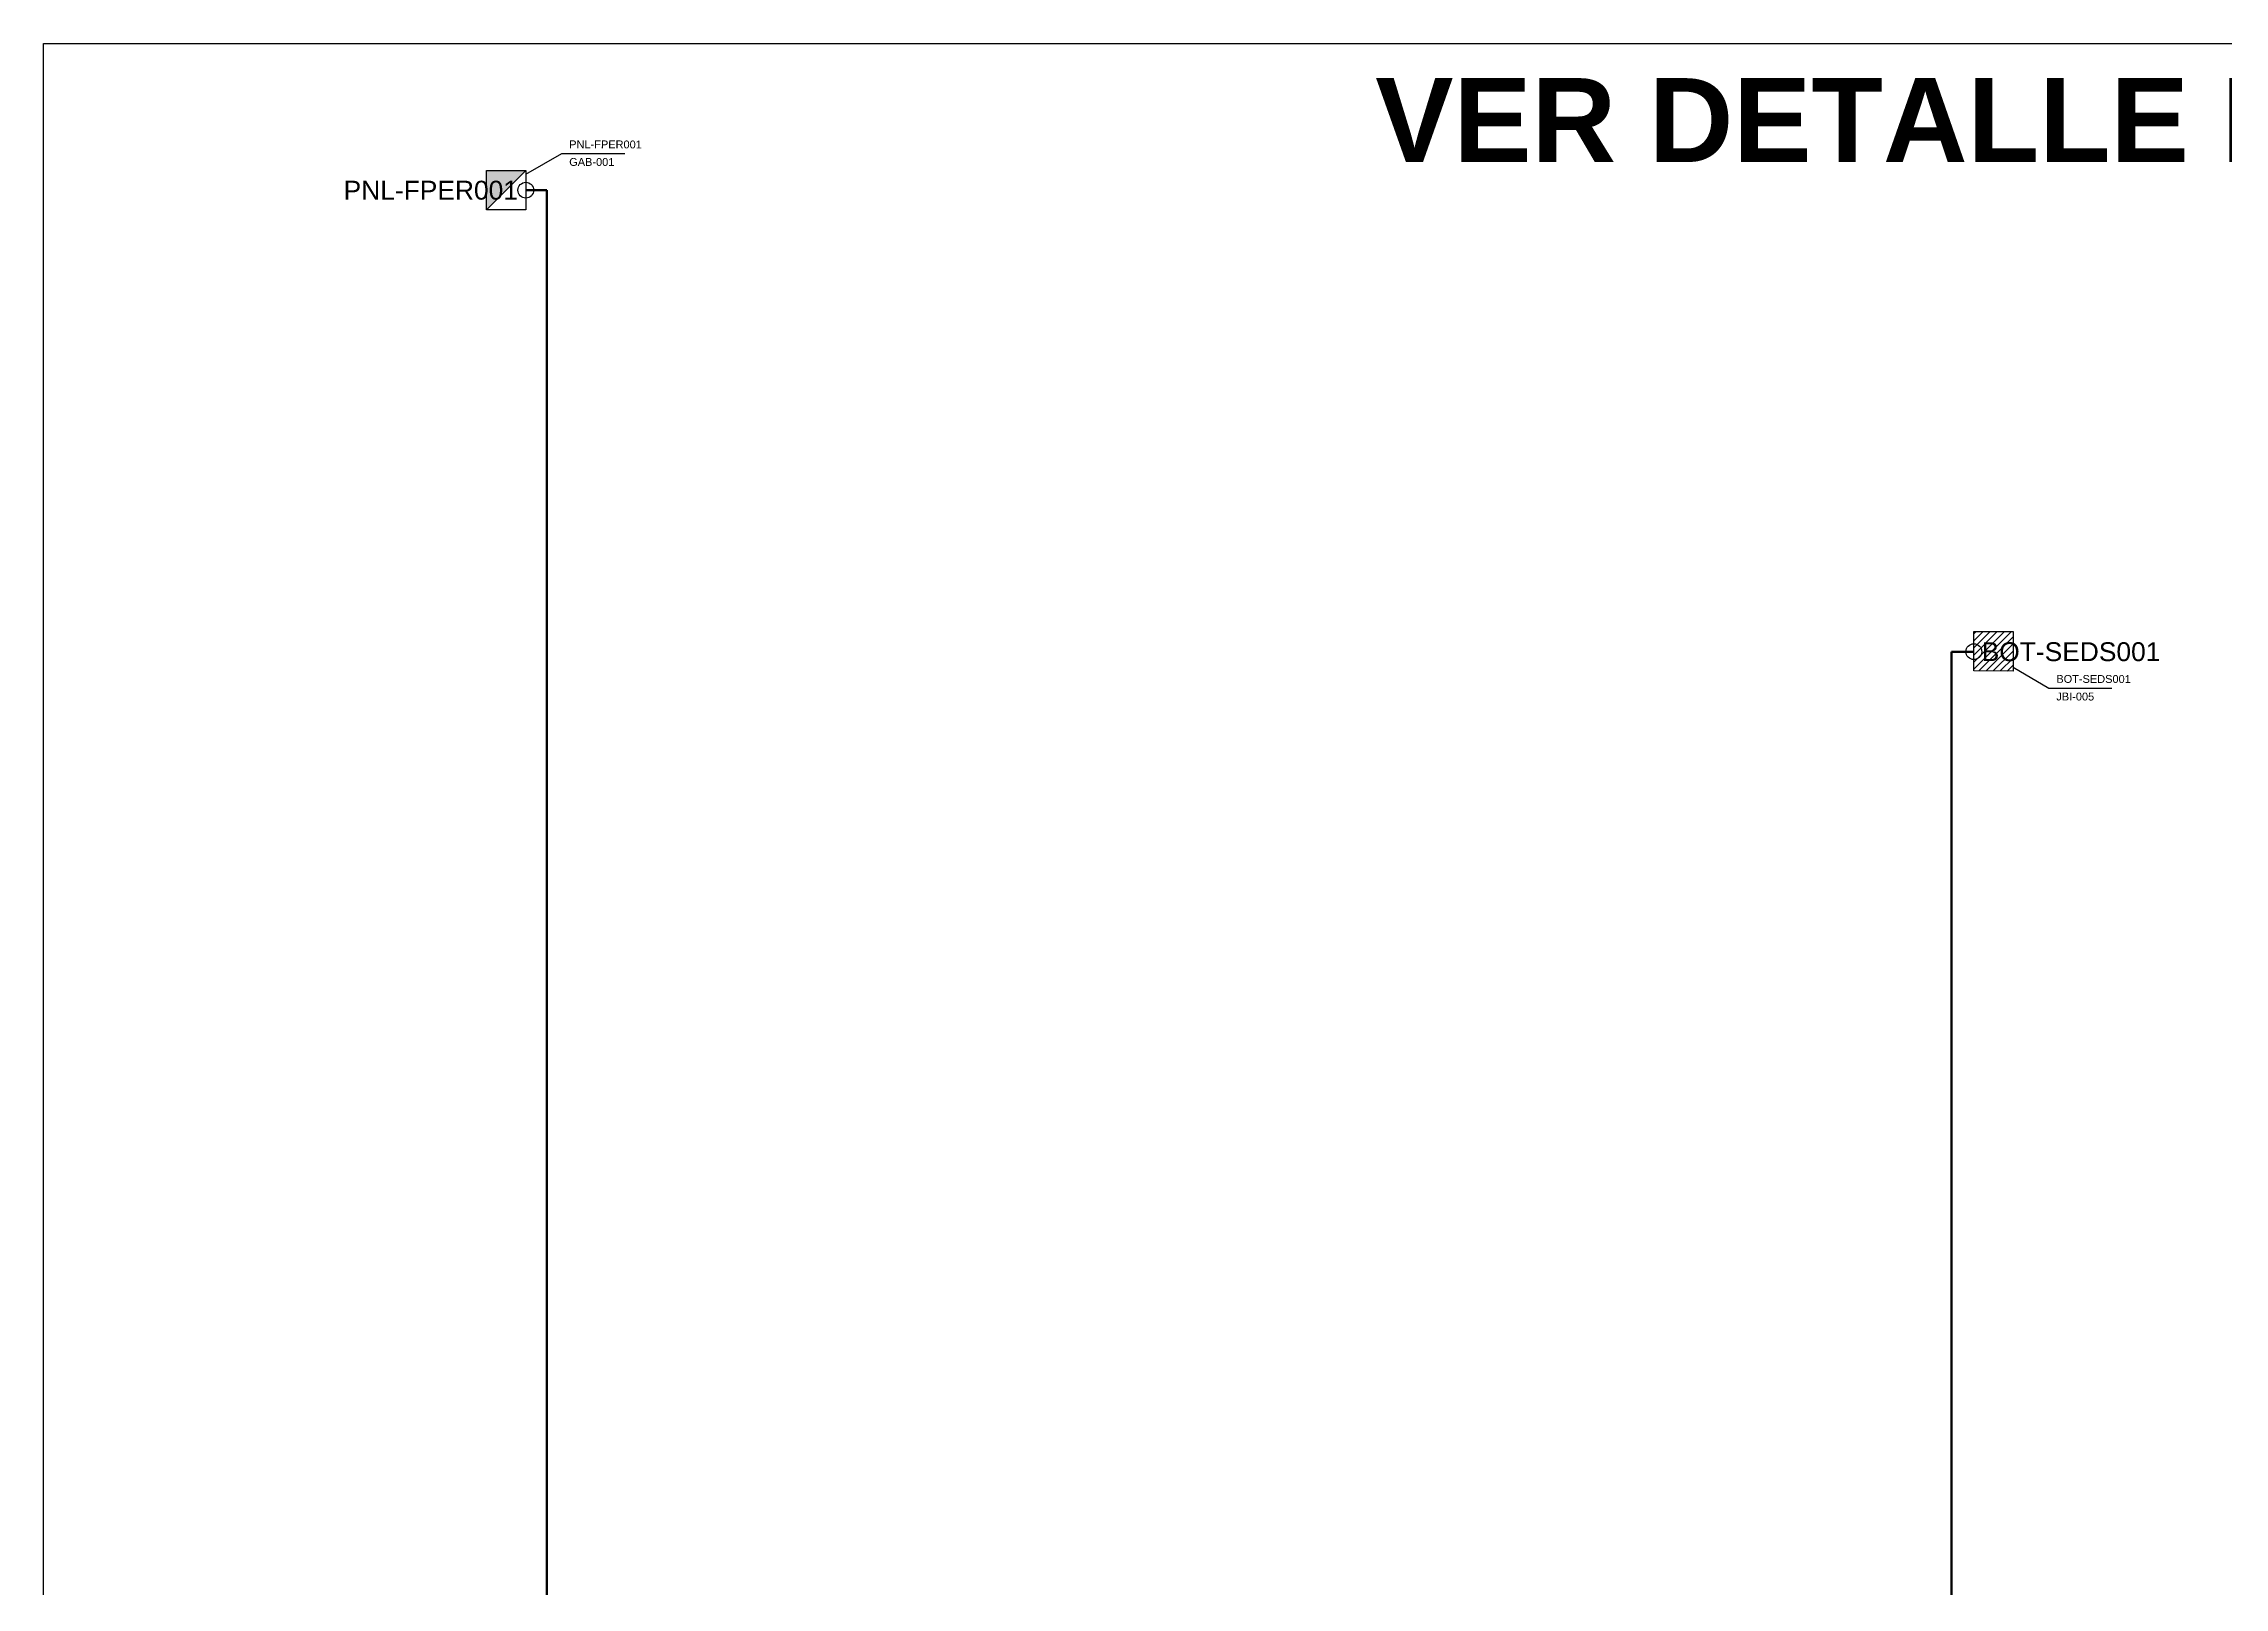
# Model space of a CAD drawing. Header units: metres. Extents: x 0 to 191, y 0 to 87.
# Drawn here: x 111 to 131.8, y 68.27 to 83 of the extents above; entities that cross this region are included whole.
import ezdxf
from ezdxf.enums import TextEntityAlignment as Align

# ---------------------------------------------------------------- set-up
doc = ezdxf.new("R2010")
doc.units = ezdxf.units.M
for name, color, linetype, lineweight, true_color in [('CANALIZACIONES', 178, 'Continuous', 25, 0x000000), ('CANALIZACIONES ... DIGITALES', 1, 'Continuous', 50, 0xff0000), ('INST', 5, 'Continuous', 25, 0x0000ff), ('vistas', 178, 'Continuous', 25, 0x000000)]:
    doc.layers.add(name, color=color, linetype=linetype, lineweight=lineweight, true_color=true_color)
doc.styles.add('textstyle122', font='')
doc.styles.add('textstyle123', font='')
doc.styles.add('textstyle134', font='')
doc.styles.add('textstyle135', font='')
doc.styles.add('textstyle138', font='')
doc.styles.add('textstyle139', font='')
doc.styles.add('textstyle256', font='')
doc.styles.add('textstyle257', font='')
doc.styles.add('textstyle276', font='')
doc.styles.add('textstyle277', font='')
doc.styles.add('textstyle454', font='')
doc.styles.add('textstyle540', font='')
doc.styles.add('textstyle548', font='')
doc.styles.get('textstyle122').set_extended_font_data('Liberation Sans')
doc.styles.get('textstyle123').set_extended_font_data('Liberation Sans')
doc.styles.get('textstyle134').set_extended_font_data('Liberation Sans')
doc.styles.get('textstyle135').set_extended_font_data('Liberation Sans')
doc.styles.get('textstyle138').set_extended_font_data('Liberation Sans')
doc.styles.get('textstyle139').set_extended_font_data('Liberation Sans')
doc.styles.get('textstyle256').set_extended_font_data('Liberation Sans')
doc.styles.get('textstyle257').set_extended_font_data('Liberation Sans')
doc.styles.get('textstyle276').set_extended_font_data('Liberation Sans')
doc.styles.get('textstyle277').set_extended_font_data('Liberation Sans')
doc.styles.get('textstyle454').set_extended_font_data('Liberation Sans', bold=True)
doc.styles.get('textstyle540').set_extended_font_data('Liberation Sans')
doc.styles.get('textstyle548').set_extended_font_data('Liberation Sans')

# ---------------------------------------------------------------- blocks, each defined once
blk = doc.blocks.new('disp')
at = {"layer": 'INST', "transparency": 33554687}
blk.add_hatch(color=256, dxfattribs=at).paths.add_polyline_path([(-0.188, -0.188), (0.188, 0.188), (-0.188, 0.188)], flags=0)
at = {"layer": 'INST'}
for p, q in [((0.188, 0.152), (0.53, 0.35)), ((0.53, 0.35), (1.13, 0.35)), ((-0.188, 0.188), (0.188, 0.188)), ((-0.188, -0.188), (-0.188, 0.188)), ((-0.188, -0.188), (0.188, 0.188)), ((0.188, 0.188), (0.188, -0.188)), ((0.188, -0.188), (-0.188, -0.188))]:
    blk.add_line(p, q, dxfattribs=at)
for tag, p, style in [('Tag_inst', (0.6, 0.4), 'textstyle122'), ('Inst_EL', (0.601, 0.232), 'textstyle123')]:
    blk.add_attdef(tag, p, '', height=0.075, dxfattribs=dict(at, style=style))
blk = doc.blocks.new('Inst_Elec_sop1')
at = {"layer": 'INST', "transparency": 33554687}
h = blk.add_hatch(dxfattribs=at)
h.set_pattern_fill('ANSI31', color=256, scale=0.015, style=0, pattern_type=0)
h.paths.add_polyline_path([(-0.188, -0.188), (-0.188, 0.188), (0.188, 0.188), (0.188, -0.188)], flags=0)
at = {"layer": 'INST'}
for p, q in [((-0.188, 0.188), (0.188, 0.188)), ((-0.188, -0.188), (-0.188, 0.188)), ((0.188, 0.188), (0.188, -0.188)), ((0.188, -0.188), (-0.188, -0.188)), ((0.188, -0.152), (0.53, -0.35)), ((0.53, -0.35), (1.13, -0.35))]:
    blk.add_line(p, q, dxfattribs=at)
for tag, p, style in [('Tag_inst', (0.6, -0.3), 'textstyle134'), ('Inst_EL', (0.601, -0.468), 'textstyle135')]:
    blk.add_attdef(tag, p, '', height=0.075, dxfattribs=dict(at, style=style))
blk = doc.blocks.new('NODO1')
at = {"layer": 'CANALIZACIONES'}
blk.add_circle((0, 0), 0.05, dxfattribs=at)
at = {"layer": 'CANALIZACIONES', "style": 'textstyle138'}
blk.add_attdef('dest', text='', height=0.12, dxfattribs=at).set_placement((0.05, 0), align=Align.MIDDLE_LEFT)
blk = doc.blocks.new('NODO2')
at = {"layer": 'CANALIZACIONES'}
blk.add_circle((0, 0), 0.05, dxfattribs=at)
at = {"layer": 'CANALIZACIONES', "style": 'textstyle139'}
blk.add_attdef('dest', text='', height=0.12, dxfattribs=at).set_placement((-0.05, 0), align=Align.MIDDLE_RIGHT)

msp = doc.modelspace()

# ---------------------------------------------------------------- linework, layer by layer
at = {"layer": 'CANALIZACIONES ... DIGITALES'}
for p, q in [((115.6, 81.602, 3.67), (115.8, 81.602)), ((115.8, 81.602), (115.8, 41.641)), ((129.2, 77.2), (129.414, 77.2)), ((129.2, 77.2), (129.2, 61.385))]:
    msp.add_line(p, q, dxfattribs=at)
at = {"layer": 'vistas', "color": 16, "ltscale": 0.0001, "true_color": 0x800000}
msp.add_lwpolyline([(111, 83), (151, 83), (151, 53), (111, 53), (111, 83)], dxfattribs=at)

# ---------------------------------------------------------------- block references
at = {"layer": 'CANALIZACIONES'}
ref = msp.add_blockref('NODO2', (115.6, 81.602, 3.67), dxfattribs=dict(at, xscale=1.5, yscale=1.5))
ref.add_attrib('dest', 'PNL-FPER001', dxfattribs={"height": 0.18, "style": 'textstyle548'}).set_placement((115.525, 81.602, 3.67), align=Align.MIDDLE_RIGHT)
ref = msp.add_blockref('NODO1', (129.414, 77.2), dxfattribs=dict(at, xscale=1.5, yscale=1.5))
ref.add_attrib('dest', 'BOT-SEDS001', dxfattribs={"height": 0.18, "style": 'textstyle540'}).set_placement((129.489, 77.2), align=Align.MIDDLE_LEFT)
at = {"layer": 'INST'}
ref = msp.add_blockref('disp', (115.413, 81.603, 3.67), dxfattribs=dict(at, rotation=359.8934955871075))
ref.add_attrib('Tag_inst', 'PNL-FPER001', (116.014, 82.002, 3.67), dxfattribs={"height": 0.075, "rotation": 359.8935, "style": 'textstyle256'})
ref.add_attrib('Inst_EL', 'GAB-001', (116.014, 81.834, 3.67), dxfattribs={"height": 0.075, "rotation": 359.8935, "style": 'textstyle257'})
ref = msp.add_blockref('Inst_Elec_sop1', (129.601, 77.204, 3.67), dxfattribs=dict(at, rotation=359.8934955871075))
ref.add_attrib('Tag_inst', 'BOT-SEDS001', (130.201, 76.903, 3.67), dxfattribs={"height": 0.075, "rotation": 359.8935, "style": 'textstyle276'})
ref.add_attrib('Inst_EL', 'JBI-005', (130.201, 76.735, 3.67), dxfattribs={"height": 0.075, "rotation": 359.8935, "style": 'textstyle277'})

# ---------------------------------------------------------------- texts
at = {"layer": 'vistas', "color": 16, "true_color": 0x800000, "style": 'textstyle454'}
msp.add_text('VER DETALLE EN HOJA 06', height=0.8, dxfattribs=at).set_placement((131, 82.671), align=Align.TOP_CENTER)

doc.saveas('drawing.dxf')
